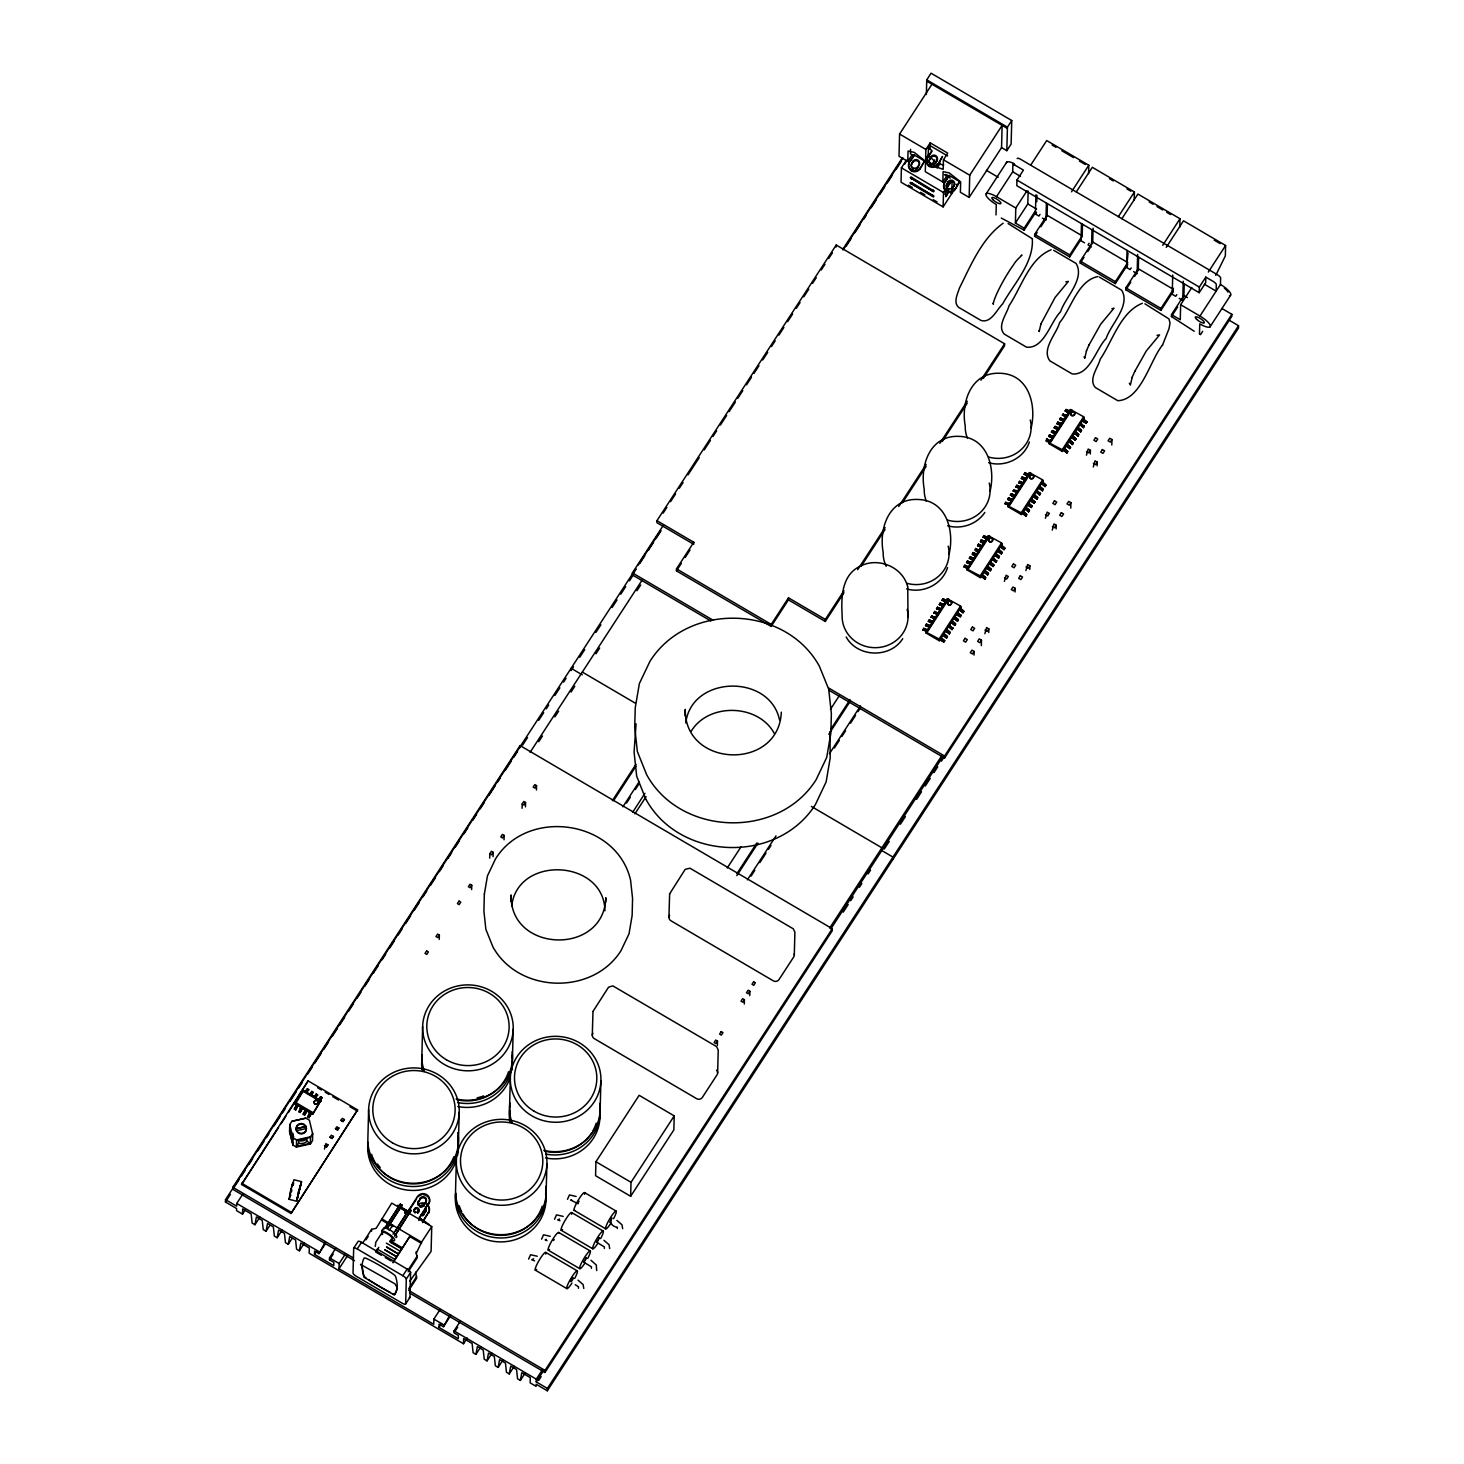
<?xml version="1.0" encoding="UTF-8"?>
<svg xmlns="http://www.w3.org/2000/svg" width="1464" height="1464" viewBox="0 0 1464 1464"><rect width="100%" height="100%" fill="white"/><g stroke="black" fill="none" stroke-linecap="round" stroke-linejoin="round"><path stroke-width="1.5" d="M245 1210.307L242.512 1214.132L236.546 1210.618L236.601 1208.532L225.456 1201.999L225.511 1199.638L306.324 1075.399M354.508 1260.724L232.776 1189.299L232.831 1187.286L520.086 745.579L832.284 928.725L832.229 930.738L544.956 1372.445L409.481 1292.968M242.951 1193.892L236.747 1203.445L236.674 1206.19L225.511 1199.638M241.56 1184.467L308.117 1080.871L357.582 1109.895L291.025 1213.491L241.56 1184.467L278.526 1127.646M242.512 1214.132L242.658 1208.898L251.131 1213.876L252.137 1223.081L254.937 1224.727L259.915 1217.078M312.692 1134.106L309.398 1120.198L305.885 1118.148L291.922 1121.259L289.762 1124.572L289.561 1131.764L292.892 1145.031L296.387 1147.081L310.368 1143.97L312.527 1140.639L312.71 1133.465L310.551 1136.778L310.368 1143.97M291.922 1121.259L305.885 1118.148M291.025 1213.491L357.582 1109.895M292.892 1145.031L293.075 1137.839L296.588 1139.889L310.551 1136.778M294.356 1108.998L295.765 1109.822L294.356 1108.998L296.643 1104.405L295.344 1107.498M320.927 1100.763L303.432 1090.369L295.38 1102.337L295.234 1104.112L312.637 1114.305L320.836 1100.562L312.637 1114.305M296.606 1130.409L296.606 1130.666A5.142 4.886 1.5 0 0 306.397 1128.524L296.606 1130.666L296.094 1128.213A5.142 4.886 1.5 0 1 305.775 1126.054L306.397 1128.524M296.387 1147.081L296.588 1139.889M298.034 1105.558L295.765 1109.822M298.821 1111.615L300.212 1112.439L298.821 1111.615L301.09 1107.022L299.791 1110.115M298.528 1143.164L298.711 1140.602A8.436 8.015 1.5 0 0 306.928 1138.772L306.854 1141.389A8.436 8.015 1.5 0 1 298.638 1143.219L296.405 1146.422L310.386 1143.311L306.946 1141.298M295.234 1104.112L303.542 1090.552M303.268 1114.232L305.555 1109.639L303.268 1114.232L304.677 1115.056L306.946 1110.462L305.647 1113.555M304.677 1115.056L303.286 1113.903M305.061 1091.778L306.305 1090.314M306.47 1092.272L308.684 1089.637L307.294 1088.813L305.244 1091.485M307.294 1088.813L308.684 1089.966M308.117 1080.871L288.371 1112.494M310.112 1116.172L311.411 1113.061L309.124 1117.673C306.177 1116.831 311.923 1109.364 308.959 1114.909M303.524 1090.881L309.508 1094.395L310.771 1092.931M309.124 1117.673L307.733 1116.52M316.206 1094.047L317.597 1095.2L316.206 1094.047C315.51 1098.055 309.014 1095.31 312.161 1093.754M311.74 1091.43L313.131 1092.583L311.74 1091.43L309.508 1094.395M313.955 1097.012L316.187 1094.377M335.732 1248.316L329.528 1257.869L329.473 1259.827L333.847 1262.389L333.774 1265.665L314.486 1254.355L314.559 1251.08L318.951 1253.66L325.154 1244.089M320.634 1096.975L322.043 1097.799L320.634 1096.975L318.42 1099.629L320.653 1096.664M318.951 1253.66L325.209 1242.131M324.459 1149.075L325.85 1143.659L327.954 1144.885L326.655 1146.879L324.55 1145.653L326.655 1146.879M440.097 1309.53L433.875 1319.082L433.747 1324.298L339.026 1268.757L339.172 1263.524L345.376 1253.971M353.684 1248.206L353.025 1273.04A4.117 1.135 33 0 0 356.502 1276.407L402.106 1303.161A4.117 1.135 33 0 0 405.656 1303.912L409.975 1297.269L410.615 1272.436A4.117 1.135 33 0 0 407.138 1269.068L361.553 1242.332A4.117 1.135 33 0 0 358.003 1241.582L353.684 1248.206A4.117 1.135 33 0 1 357.216 1248.957L402.82 1275.711A4.117 1.135 33 0 1 406.297 1279.079L405.656 1303.912M368.635 1109.547L367.867 1138.955A45.311 42.968 1.5 0 0 416.618 1183.15A45.311 42.968 1.5 0 0 457.738 1132.642M371.582 1231.151L371.636 1229.321L376.157 1228.314L391.748 1203.097L431.734 1226.558L431.093 1251.391L409.682 1281.293M395.811 1237.556A8.656 2.379 33 0 0 393.999 1232.908A8.656 2.379 33 0 0 384.3 1227.454L381.665 1230.73L382.049 1234.646M394.804 1259.369L377.273 1249.066L375.534 1251.866L381.39 1255.289M397.805 1206.245L397.824 1205.201L407.998 1211.167M385.361 1227.729L400.331 1204.085L402.088 1205.11L387.118 1228.754M393.084 1262.151L410.359 1235.579L393.066 1262.81M404.65 1213.327L406.187 1210.454L400.038 1206.848M395.518 1231.041L409.243 1209.319L411 1210.344L394.786 1235.909L411 1210.344M417.478 1197.589L417.515 1196.546A6.588 6.259 1.5 0 1 426.573 1194.533A6.588 6.259 1.5 0 1 428.732 1203.134L419.198 1218.798M416.105 1253.605L421.577 1242.167L431.734 1226.558M422.639 1026.52L421.87 1055.928A45.311 42.968 1.5 0 0 424.414 1071.392M418.338 1202.237L420.314 1198.193A3.294 3.129 1.5 0 1 424.853 1197.186A3.294 3.129 1.5 0 1 425.933 1201.486L425.896 1202.53A3.294 3.129 1.5 0 0 424.816 1198.229A3.294 3.129 1.5 0 0 420.278 1199.236L418.338 1202.237A3.294 3.129 1.5 0 0 417.862 1203.774M415.611 1272.161L416.654 1278.292L408.749 1290.425M416.142 1251.775L417.185 1257.905L408.163 1271.777M420.278 1199.236L420.314 1198.193M420.223 1218.67L426.335 1222.824L420.223 1218.67L418.722 1220.445M422.474 1215.907A3.294 3.129 1.5 0 0 423.718 1214.791L425.676 1210.765A3.294 3.129 1.5 0 0 425.274 1206.976M425.933 1201.486L423.956 1205.513A3.294 3.129 1.5 0 1 419.418 1206.537M423.718 1214.791L425.676 1210.765M422.529 1222.586L428.495 1212.412A6.588 6.259 1.5 0 0 426.335 1203.811M429.373 1224.764L419.235 1217.737L428.732 1203.134M439.237 939.412L439.365 935.075L437.608 934.05L435.979 936.539L437.736 937.582L439.365 935.075M460.263 1321.351L454.041 1330.904L453.986 1332.88L458.378 1335.443L458.287 1338.718L438.999 1327.391L439.09 1324.133L443.464 1326.695L450.93 1315.239M443.464 1326.695L449.741 1315.184M456.329 1160.989L455.56 1190.397A45.311 42.968 1.5 0 0 503.14 1234.646A45.311 42.968 1.5 0 0 545.798 1186.316M458.452 1141.627L459.22 1112.219A45.311 42.968 1.5 0 0 392.389 1073.021A45.311 42.968 1.5 0 0 390.174 1147.41A45.311 42.968 1.5 0 0 459.22 1112.219M471.646 889.6L471.756 885.263L469.999 884.238L468.389 886.727L470.127 887.751L471.756 885.263M254.937 1224.727L256.401 1216.95L262.239 1220.39L263.245 1229.595L266.045 1231.242L267.509 1223.465L273.347 1226.905L274.354 1236.11L277.154 1237.757L278.599 1229.998L284.455 1233.42L285.462 1242.625L288.262 1244.272L289.707 1236.513L295.563 1239.935L296.57 1249.14L299.37 1250.787L300.815 1243.028L309.307 1247.987L309.16 1253.221L463.502 1343.751L463.649 1338.535L472.122 1343.495L473.128 1352.718L475.928 1354.365L480.906 1346.715M489.69 858.124L489.799 853.787L491.428 851.298L493.185 852.322L493.075 856.66M504.037 839.787L504.147 835.45L502.39 834.425L500.779 836.914L502.536 837.939L504.147 835.45M510.936 901.312L511.101 894.943C509.509 952.899 604.01 955.974 605.822 897.725L605.712 901.97M509.563 1107.37L510.332 1077.961M520.031 747.61L520.086 745.579M512.455 1058.6L513.223 1029.192A45.311 42.968 1.5 0 0 446.392 989.993A45.311 42.968 1.5 0 0 444.178 1064.383A45.311 42.968 1.5 0 0 513.223 1029.192M522.099 808.311L522.209 803.974L523.819 801.485L525.576 802.51L525.466 806.847M536.428 789.974L536.556 785.637L534.799 784.613L533.171 787.101L534.927 788.126L536.556 785.637M528.614 1259.095L530.59 1254.721L537.288 1256.258M475.928 1354.365L477.374 1346.587L483.23 1350.009L484.236 1359.233L487.036 1360.88L488.482 1353.102L494.338 1356.542L495.344 1365.747L498.144 1367.394L499.59 1359.617L505.446 1363.057L506.453 1372.262L509.252 1373.909L510.698 1366.132L516.554 1369.572L517.561 1378.777L520.361 1380.424L521.806 1372.646L530.279 1377.624L530.151 1382.858L536.117 1386.353L536.172 1384.267L547.316 1390.8L547.39 1388.439L536.227 1381.906L536.3 1379.161L542.522 1369.609M541.588 1239.166L543.547 1234.793L550.244 1236.33M546.145 1193.069L546.914 1163.66A45.311 42.968 1.5 0 0 480.082 1124.462A45.311 42.968 1.5 0 0 477.868 1198.851A45.311 42.968 1.5 0 0 546.914 1163.66M544.956 1372.445L545.011 1370.414L832.284 928.725M554.545 1219.237L556.503 1214.864L563.201 1216.401M567.501 1199.309L569.459 1194.935L576.157 1196.472M578.426 1288.302L578.481 1286.764L575.261 1284.733M583.788 1288.466L583.093 1284.55L578.024 1280.158M592.298 1035.176L592.975 1011.642M591.383 1268.373L591.438 1266.836L583.678 1262.151L586.387 1257.539L585.71 1259.497M595.939 1161.739L595.573 1175.72L630.655 1196.289L673.861 1129.879L674.227 1115.897L639.146 1095.31L595.939 1161.739L631.021 1182.308L630.655 1196.289M600.149 1110.041L600.917 1080.633A45.311 42.968 1.5 0 0 534.086 1041.435A45.311 42.968 1.5 0 0 531.871 1115.824A45.311 42.968 1.5 0 0 600.917 1080.633M596.69 1270.569L596.287 1265.024L590.98 1260.229M604.358 1248.463L604.394 1246.907L596.635 1242.222L599.362 1237.611L598.977 1238.983M609.701 1248.609L609.006 1244.693L603.937 1240.301M710.882 620.992L632.357 574.913L632.411 572.9L663.485 525.1M617.314 1228.534L617.222 1227.326M622.658 1228.68L621.98 1224.764L616.893 1220.372M656.952 520.672L656.897 522.685L693.735 544.297L693.79 542.266L656.952 520.672L836.219 245.019L1004.597 343.784L1004.542 345.815L983.369 378.353M788.437 599.856L825.275 621.468L825.33 619.437L788.492 597.824L788.437 599.856L771.162 626.427L676.441 570.869L676.496 568.837L693.79 542.266M668.938 917.306L669.634 893.772M685.115 715.841L685.28 709.345C684.237 768.124 778.866 770.906 781.318 712.181M717.378 1045.406L717.488 1041.069L715.731 1040.044L714.121 1042.533L715.878 1043.558L717.488 1041.069M717.635 1072.911L718.238 1050.054L716.646 1046.669M744.298 1004.029L744.407 999.692L742.651 998.668L741.022 1001.156L742.779 1002.181L744.407 999.692M749.769 995.593L749.897 991.256L748.141 990.231L746.512 992.72L748.269 993.745L749.897 991.256M771.162 626.427L771.217 624.396L788.492 597.824M794.293 955.059L794.897 932.184L793.287 928.817L689.983 868.207L685.189 869.36L669.597 893.937M836.164 247.05L836.219 245.019M931.982 84.235L899.573 134.048L899.006 156.264L907.772 161.406L912.09 154.763M906.344 160.235L901.403 167.829L901.037 182.213L943.127 206.9L953.485 190.96L952.442 190.338M907.772 161.406L908.046 151.048L914.14 152.329L925.577 161.333L925.303 171.691L942.853 181.994L947.171 175.351M909.455 161.809L909.418 162.87A6.185 5.856 1.5 0 0 911.45 170.922A6.185 5.856 1.5 0 0 919.941 169.037L924.516 161.022L913.994 154.836L909.455 161.809A6.185 5.856 1.5 0 0 911.468 169.879L911.45 170.922M910.571 149.31L910.462 153.83L913.957 155.879L910.553 161.113M892.894 859.441L892.967 857.081L881.804 850.547L881.877 847.802L811.385 806.444M911.194 165.853A3.495 3.312 1.5 0 1 911.706 164.206L913.024 161.168A3.495 3.312 1.5 0 1 917.855 160.088A3.495 3.312 1.5 0 1 918.989 164.663L917.672 167.701L918.989 164.663M911.706 164.206L913.024 161.168M913.957 155.879L913.994 154.836M908.028 617.405L907.735 587.064M919.941 169.037L924.516 161.022M926.364 94.483L926.749 79.843L931.067 73.2L1011.752 120.524L1011.13 144.039L1006.811 150.682L1001.559 147.608L1002.126 125.392L969.735 175.204L969.15 197.42L960.384 192.278L960.659 181.902L949.203 172.917L943.109 171.617L942.853 181.994M934.856 159.887L931.616 164.865L925.632 159.082L925.889 149.474L930.207 142.85L947.739 153.134L943.42 159.777L943.182 169.367L933.428 165.944M947.666 155.971L930.134 145.668L928.414 148.34L931.909 150.389L927.353 158.405A6.185 5.856 1.5 0 0 929.366 166.475A6.185 5.856 1.5 0 0 937.875 164.59L942.432 156.556L937.875 164.59M928.414 148.34L928.231 155.111L934.197 160.894M929.366 166.475L929.402 165.432A6.185 5.856 1.5 0 1 927.371 157.362M929.53 163.071A3.495 3.312 1.5 0 1 929.64 159.741L930.958 156.703A3.495 3.312 1.5 0 1 935.771 155.642A3.495 3.312 1.5 0 1 936.923 160.216L935.588 163.254L936.923 160.216M930.061 148.596L930.207 142.85M929.64 159.741L930.958 156.703M925.742 631.021L922.814 629.666L925.907 631.002M923.674 628.331L927.334 629.978L923.674 628.331L922.814 629.996M928.56 626.757L925.559 625.439L928.688 626.793M925.797 632.357L947.409 598.831L960.549 606.059L960.896 607.432L939.229 640.738L926.017 632.979L947.409 598.831M926.419 624.122L930.079 625.769L926.419 624.122L925.559 625.769M931.305 622.548L928.304 621.23L931.433 622.584M929.164 619.894L932.824 621.541L929.164 619.894L928.286 621.559M934.05 618.32L931.049 617.003L934.178 618.357M931.891 616.015L933.776 617.094M943.127 206.9L943.493 192.516L950.905 181.133M944.536 182.396L944.5 183.439A6.185 5.856 1.5 0 0 946.531 191.51A6.185 5.856 1.5 0 0 955.022 189.606L959.597 181.591L949.075 175.424L944.536 182.396A6.185 5.856 1.5 0 0 946.549 190.466L946.531 191.51M936.795 614.111L933.794 612.794L936.923 614.148M936.576 612.483L934.654 611.458L936.228 612.721M948.086 191.418L945.872 196.707L949.111 191.729M946.256 186.422A3.495 3.312 1.5 0 1 946.787 184.775L948.105 181.737A3.495 3.312 1.5 0 1 952.918 180.658A3.495 3.312 1.5 0 1 954.071 185.233L952.753 188.27L954.071 185.233M935.569 617.332L933.501 616.6M939.54 609.902L936.539 608.567L939.668 609.921M946.787 184.775L948.105 181.737M940.4 608.567L937.399 607.249L940.327 608.603M945.634 181.701L949.075 175.424M938.314 613.105L936.594 612.464M942.285 605.675L939.266 604.358L941.059 605.382M940.144 603.022L943.804 604.669L940.144 603.022L939.266 604.687M925.797 632.027L939.119 639.018L939.229 640.738M945.03 601.466L942.011 600.13L945.158 601.484M942.889 598.813L946.549 600.46L942.889 598.813L942.011 600.46M955.022 189.606L959.597 181.591M943.786 641.964C936.997 635.632 942.121 644.05 944.664 640.628L941.023 637.682L941.736 638.542M943.786 642.293L944.664 640.628M946.531 638.066L947.391 636.419L943.768 633.454L947.391 636.749L946.531 638.066L942.908 634.79L944.591 636.474M949.056 554.307C954.656 530.846 946.513 499.974 917.654 499.462C888.849 498.272 878.748 528.596 883.176 552.367A32.958 31.256 1.5 0 0 886.178 566.293M828.697 690.093L944.536 758.041L944.591 756.028L1231.864 314.321L1222.037 308.575M949.276 633.857L950.136 632.21L946.513 629.246L950.136 632.521L949.276 633.857L945.634 630.893L949.276 633.528M952.021 629.63L952.881 627.983L952.021 629.63L948.398 626.354L952.021 629.319M954.748 625.421L955.626 623.774L952.003 620.809L955.626 624.085L954.748 625.421L951.856 623.024M957.493 621.212L958.371 619.547L954.748 616.6L958.371 619.876L957.493 621.212L953.869 618.247L957.511 620.882M960.256 616.655C953.558 610.397 958.646 618.778 961.116 615.337L959.249 614.185M960.238 616.985L961.116 615.337M966.99 567.922L963.861 566.568L965.636 567.574M962.983 612.776L963.861 611.11L960.238 608.164L963.843 611.44L962.983 612.776L959.359 609.811L963.001 612.446M966.496 566.257L964.721 565.232L967.722 566.55M969.882 563.786L966.588 562.341L968.381 563.366M966.826 569.258L988.456 535.733L1001.577 542.961L1001.943 544.333L980.276 577.639L967.045 569.88L988.456 535.733M969.241 562.03L967.466 561.023L970.467 562.341M972.682 559.596L969.333 558.132L971.126 559.138M972.133 557.821L970.211 556.796L973.212 558.113M970.266 563.988L968.528 563.366M974.018 554.929C978.556 555.588 969.827 555.039 973.853 554.929M976.616 554.234L972.938 552.587L975.957 553.904M972.993 559.779L971.273 559.157M976.689 550.739C981.502 551.397 972.352 550.793 976.598 550.72M975.683 548.689L977.549 549.769M974.054 655.085L974.146 651.443L971.931 650.144L970.284 652.669L972.499 653.969L974.146 651.443M980.496 546.822L977.568 545.468L979.343 546.493M982.088 545.798L978.428 544.151L980.002 545.395M979.343 550.007L977.275 549.293M982.253 542.284C987.047 543.144 977.604 542.138 982.088 542.284M984.302 541.277L981.173 539.923L984.192 541.241M966.844 568.929L980.166 575.919L980.276 577.639M986.059 538.368L983.058 537.032L984.833 538.057M987.047 537.068L983.918 535.714L985.492 536.959M981.338 645.624L981.484 640.152L979.27 638.853L977.623 641.378L979.837 642.678L981.484 640.152M984.814 579.195L985.693 577.53L982.069 574.583L985.693 577.859L984.814 579.195L981.905 576.798M984.869 633.711L986.608 627.562L988.841 628.861L988.731 632.503M996.014 214.934L996.289 204.539A12.353 3.386 33 0 1 985.876 194.438A12.353 3.386 33 0 1 996.49 196.688L1015.796 208.016L1015.394 223.04L1024.159 228.183L1024.123 230.141L1001.284 218.063M987.559 574.968L988.438 573.321L984.814 570.356L988.42 573.65L987.559 574.968L984.65 572.57M990.103 491.209C995.685 467.748 987.541 436.876 958.682 436.363C929.878 435.174 919.776 465.497 924.223 489.269A32.958 31.256 1.5 0 0 926.364 501.292M990.304 570.759L991.183 569.093L987.559 566.147L991.165 569.423L990.304 570.759L988.163 569.459M993.049 566.531L993.928 564.884L990.304 561.92L993.91 565.214L993.049 566.531L989.426 563.585L993.049 566.22M995.794 562.322L996.673 560.675L995.794 562.322L992.171 559.047L995.794 561.993M1006.811 150.682L1007.433 127.167L1011.752 120.524M998.539 558.095L999.4 556.448L995.776 553.484L999.4 556.778L998.539 558.095L994.916 555.149L998.539 557.784M1001.284 553.886L1002.145 552.239L998.521 549.274L1002.145 552.55L1001.284 553.886L997.661 550.61L999.345 552.294M996.49 196.688L1012.704 171.782L1012.868 165.249A4.117 1.135 33 0 1 1016.4 165.999L1023.428 170.117L1016.949 180.072L1016.803 185.69L1199.199 292.69L1205.677 282.735L1205.824 277.117L1212.851 281.234A4.117 1.135 33 0 1 1216.31 284.602L1216.145 291.135L1204.415 284.236M1007.891 504.787L1004.89 503.47L1008.55 505.117M1004.029 549.677L1004.89 548.012L1001.266 545.066L1004.89 548.341L1004.029 549.677L1000.388 546.712L1004.029 549.348M1005.75 502.463L1009.428 503.451L1007.891 503.671M1004.377 581.373L1006.116 575.224L1008.33 576.523L1006.683 579.049L1004.469 577.749M1010.636 500.56L1007.635 499.242L1011.295 500.889M1007.873 506.16L1029.485 472.634L1042.624 479.863L1042.972 481.235L1021.305 514.541L1008.092 506.782L1029.485 472.634M1011.624 499.279L1008.495 497.925L1011.514 499.242M1013.729 496.497L1010.38 495.033L1012.301 496.04M1011.24 493.697L1014.9 495.344L1011.24 493.697L1010.361 495.344M1016.053 492.16L1013.125 490.806L1016.126 492.124M1014.04 496.68L1012.319 496.04M1015.76 490.495C1010.947 490.239 1020.811 491.447 1015.924 490.495M1015.851 486.926L1019.53 488.244L1015.851 486.926L1016.73 485.261L1018.505 486.286M1016.73 485.261L1020.079 486.725M1015.083 591.987L1015.192 588.345L1012.96 587.046L1011.313 589.571L1013.546 590.87L1015.192 588.345M1018.596 482.699L1022.275 484.017L1018.596 482.699L1019.475 481.052L1021.323 482.461M1020.39 486.908L1018.651 486.286M1015.394 223.04L1027.82 203.935L1028.149 191.052M1021.341 478.49L1025.001 479.808L1021.341 478.49L1022.22 476.825L1023.995 477.85M1022.22 476.825L1024.068 478.234M1007.873 505.83L1021.195 512.821L1021.305 514.541M1023.135 482.699L1021.396 482.059M1024.086 474.263L1027.746 475.58L1024.086 474.263L1024.965 472.616L1026.74 473.622M1024.965 472.616L1026.539 473.86M1025.88 478.472L1024.141 477.85M1025.861 516.097L1026.74 514.431L1023.098 511.485L1026.721 514.761L1025.861 516.097L1022.238 513.132L1025.861 515.767M1025.916 570.612L1027.655 564.463L1029.869 565.763L1029.778 569.404M1080.889 239.693L1069.708 256.895L1034.645 236.308L1034.682 234.35L1047.108 215.263L1082.189 235.832M1040.007 214.403L1038.928 216.068L1035.414 214.019L1035.926 194.804M1028.606 511.869L1029.466 510.222L1025.843 507.258L1029.466 510.552L1028.606 511.869L1024.983 508.923L1028.606 511.54M1036.786 201.684L1036.951 195.279M1031.132 428.11C1036.732 404.65 1028.588 373.778 999.729 373.265C970.925 372.076 960.823 402.399 965.252 426.17A32.958 31.256 1.5 0 0 967.411 438.193M1031.351 507.331C1024.654 501.072 1029.741 509.399 1032.211 505.995L1030.381 504.879M1031.351 507.66L1032.211 505.995M1034.096 503.122C1027.289 496.808 1032.632 505.281 1034.957 501.786L1031.333 498.821L1032.029 499.682M1034.096 503.433L1034.957 501.786M1036.823 499.224L1037.701 497.559L1034.078 494.612L1037.701 497.888L1036.823 499.224L1033.218 495.93L1034.902 497.632M1046.394 203.112L1045.937 220.186L1042.441 218.118M1039.568 494.997L1040.447 493.35L1039.568 494.997L1035.963 491.721L1039.586 494.686M1047.071 216.379L1047.419 203.588M1042.313 490.788L1043.191 489.141L1039.568 486.176L1043.173 489.452L1042.313 490.788L1038.69 487.823L1042.331 490.458M1047.876 441.378C1052.872 442.476 1042.789 440.975 1047.712 441.378M1045.058 486.56L1045.937 484.913L1042.313 481.949L1045.918 485.243L1045.058 486.56L1042.148 484.163M1049.926 440.39L1046.797 439.035L1048.37 440.298M1045.406 518.274L1047.144 512.126L1049.377 513.425L1047.73 515.95L1045.497 514.651M1051.683 437.462L1048.663 436.144L1050.457 437.169M1048.901 443.061L1070.532 409.536L1083.653 416.764L1084.019 418.137L1062.352 451.443L1049.121 443.683L1070.532 409.536M1052.671 436.18L1049.542 434.808L1051.115 436.071M1054.757 433.399L1051.408 431.935L1053.202 432.941M1055.416 431.953L1052.287 430.599L1055.288 431.917M1052.341 437.791L1050.603 437.169M1057.173 429.025L1054.153 427.708L1055.928 428.732M1052.268 530.096L1054.007 523.947L1056.221 525.247L1056.13 528.888M1055.068 433.582L1053.348 432.941M1056.807 427.397L1055.013 426.39L1058.033 427.708M1059.918 424.816L1056.898 423.499L1058.673 424.505M1060.906 423.517L1057.758 422.163L1060.778 423.48M1062.644 420.589L1059.643 419.271L1062.773 420.625M1062.443 418.96L1060.503 417.954L1062.516 419.418M1065.389 416.38L1062.388 415.062L1065.518 416.417M1063.248 414.056L1065.115 415.135M1048.919 442.732L1062.242 449.704L1062.352 451.443M1064.163 419.601L1062.59 418.722M1068.134 412.153L1065.133 410.835L1066.908 411.86M1069.708 256.895L1069.763 254.919L1080.944 237.735M1069.287 410.945L1065.993 409.517L1068.995 410.835M1066.908 415.373L1064.84 414.66M1066.89 452.998L1067.768 451.333L1064.145 448.387L1067.768 451.662L1066.89 452.998L1063.267 450.034L1066.908 452.669M1069.653 448.442C1064.694 443.391 1066.927 449.393 1070.513 447.124L1066.89 444.159L1067.585 445.019M1069.635 448.771L1070.513 447.124M1070.77 508.118L1070.916 502.664L1068.683 501.365L1067.036 503.891L1069.269 505.19L1070.916 502.664M1072.38 444.562L1073.258 442.897L1069.635 439.95L1073.24 443.226L1072.38 444.562L1068.757 441.268L1070.459 442.97M1075.125 440.335L1076.003 438.688L1072.38 435.723L1075.985 439.017L1075.125 440.335L1071.502 437.388L1075.125 440.005M1080.231 263.062L1080.286 261.104L1092.711 241.999L1127.792 262.587L1115.367 281.674L1115.312 283.632L1080.231 263.062L1083.964 257.335M1081.475 223.681L1081.018 240.755L1084.531 242.823M1082.152 236.967L1082.5 224.157M1077.87 436.126L1078.748 434.46L1075.107 431.514L1078.73 434.79L1077.87 436.126L1074.247 433.161L1077.87 435.796M1080.615 431.898L1081.475 430.251L1077.852 427.287L1081.475 430.581L1080.615 431.898L1077.705 429.501M1088.576 173.594L1088.795 165.231L1046.705 140.544L1030.656 165.212M1083.36 427.689L1084.22 426.024L1083.36 427.689L1079.737 424.395L1083.36 427.36M1086.105 423.151C1079.426 416.874 1084.495 425.274 1086.965 421.815L1085.044 420.571M1086.105 423.462L1086.965 421.815M1091.595 244.799L1091.998 229.866M1086.453 455.176L1088.191 449.027L1090.406 450.326L1090.314 453.968M1092.675 243.134L1093.077 228.201M1093.297 466.998L1095.035 460.849L1097.268 462.148L1097.158 465.79M1111.798 445.019L1111.945 439.566L1109.73 438.267L1108.083 440.792L1110.298 442.091L1111.945 439.566M1125.834 289.817L1125.889 287.859L1138.315 268.754L1173.396 289.323L1160.97 308.428L1160.915 310.386L1125.834 289.817L1130.812 282.168M1131.215 267.912L1130.135 269.559L1126.621 267.509L1127.06 250.435M1128.03 253.034L1126.621 267.509M1134.179 200.348L1134.399 191.985L1092.309 167.299L1076.26 191.967M1137.199 271.554L1137.638 254.48M1138.26 270.712L1138.608 257.078M1194.203 331.248L1171.438 316.553L1171.493 314.595L1183.919 295.508L1187.414 297.558M1176.818 294.648L1175.72 296.314L1172.225 294.264L1172.719 275.049M1173.414 288.335L1172.225 294.264M1179.783 227.103L1180.002 218.74L1137.912 194.053L1121.863 218.722M1191.824 287.53L1180.661 304.713L1180.259 319.738L1171.493 314.595M1183.241 281.216L1182.747 300.431L1179.234 298.382M1183.882 296.643L1184.211 283.833M1199.199 292.69L1199.345 287.072L1205.824 277.117M1199.474 334.268L1199.748 323.873A12.353 3.386 33 0 0 1210.362 326.124A12.353 3.386 33 0 0 1199.949 316.041L1180.661 304.713M1199.949 316.041L1220.464 284.492L1220.628 277.959A4.117 1.135 33 0 0 1217.17 274.592L1020.737 159.356A4.117 1.135 33 0 0 1017.187 158.606M1166.241 247.361L1183.516 220.79L1225.606 245.495L1225.331 255.944L1215.761 275.378M1231.864 314.321L1231.81 316.352L944.536 758.041M1229.248 320.268L1238.544 325.722L1238.489 328.082L547.316 1390.8M293.038 1184.943L293.257 1182.546L292.452 1184.248M511.65 906.143C517.597 854.775 604.193 859.222 604.943 910.828M636.071 723.875L634.077 752.093L636.694 776.249L645.88 799.289M685.774 722.978C691.447 675.343 769.607 673.403 779.525 719.849M609.719 1222.294C616.619 1211.259 603.9 1224.38 617.277 1227.399M293.221 1185.254L293.642 1183.113M297.833 1194.478L297.32 1198.394L300.834 1184.431L296.606 1201.194L289.03 1199.309L290.915 1188.841M593.066 1011.295L608.53 987.23L612.849 985.894L716.207 1046.376M297.887 1193.27L301.547 1181.649L296.606 1201.194M291.446 1191.824L291.903 1190.031M292.233 1184.047L289.744 1196.509L290.549 1194.825M291.556 1187.249L293.971 1179.764L301.547 1181.649M290.769 1195.027L289.03 1199.309M1003.133 223.242C981.813 238.504 970.888 265.185 959.451 288.06C957.767 293.66 952.954 302.371 958.609 307.33L980.99 320.451C991.183 323.599 996.838 309.471 1002.566 304.036C1013.546 284.126 1033.712 263.154 1032.34 239.181M1040.941 323.837L1039.184 331.559L1038.781 330.571M1051.134 249.795C1029.302 258.396 1021.286 287.658 1009.044 305.738C1007.012 313.79 996.764 326.014 1004.213 334.067L1026.593 347.206C1044.308 348.889 1050.512 321.732 1060.576 311.759C1065.06 297.576 1085.336 278.929 1076.077 263.447L1053.696 250.307M1086.544 350.591L1084.769 358.314L1084.092 356.868M1142.341 303.286C1120.509 311.905 1112.494 341.149 1100.233 359.229C1098.201 367.299 1087.972 379.524 1095.42 387.576L1117.801 400.697C1141.371 399.837 1150.082 359.87 1162.562 345.047M1097.799 276.55C1077.669 280.74 1071.209 308.739 1059.588 322.684C1056.569 333.755 1041.233 349.182 1049.816 360.821L1072.197 373.942C1089.911 375.644 1096.115 348.487 1106.162 338.513C1110.645 324.331 1130.94 305.665 1121.68 290.201L1099.299 277.062M1132.148 377.346L1130.373 385.05L1129.348 383.22M578.17 1202.914L579.049 1201.212M1040.794 324.185L1055.068 297.485L1068.372 281.417L1065.847 281.82M1086.398 350.921L1089.143 344.644M1132.001 377.675L1134.746 371.399M1162.453 345.284L1169.041 328.595L1170.011 323.05L1168.986 318.932L1144.903 303.817M947.556 567.574C942.413 584.337 923.198 593.762 906.619 588.912M1029.357 441.982C1024.105 458.452 1004.999 467.455 988.694 462.697M1089.051 344.882L1100.672 324.221L1113.976 308.172L1111.945 308.739M1134.655 371.636L1146.275 350.976L1159.58 334.908L1157.036 335.311M572.424 1280.03C575.901 1273.241 568.343 1284.001 571.692 1281.146M965.783 567.574L967.155 567.995M969.388 562.03L970.595 562.377M972.151 557.802L973.34 558.15M979.508 546.493L980.514 546.822M984.979 538.057L986.187 538.386M1026.905 473.622L1028.625 473.933L1026.959 474.08M1056.093 428.732L1057.301 429.062M1058.838 424.505L1060.028 424.853M376.614 1250.768L378.773 1247.291M297.814 1105.576L295.783 1109.492M301.2 1110.938L302.499 1107.845L300.212 1112.439M308.886 1115.056L307.733 1116.849M663.119 513.114L666.852 507.386M670.585 501.64L675.563 493.972M679.314 488.244L683.048 482.498M688.025 474.83L699.225 457.61M704.202 449.96L710.424 440.39M712.913 436.547L716.646 430.819M720.38 425.072L726.62 415.502M729.109 411.677L735.331 402.106M737.819 398.263L742.797 390.613M746.53 384.867L751.508 377.218M753.997 373.393L758.974 365.726M762.707 359.979L767.703 352.33M771.437 346.584L775.17 340.838M778.903 335.11L783.881 327.442M787.614 321.696L792.591 314.046M796.324 308.3L800.058 302.554M803.791 296.826L808.787 289.158M812.52 283.412L816.253 277.684M821.231 270.017L824.964 264.27M828.697 258.542L832.43 252.796M842.569 249.74L902.263 157.966M308.812 1071.575L322.483 1050.548M324.971 1046.742L347.334 1012.338M349.823 1008.513L363.511 987.486M365.982 983.662L438.084 872.8M440.572 868.976L635.742 568.892M638.231 565.067L660.612 530.663M843.337 249.685L903.014 157.947M232.776 1189.299L238.998 1179.746M241.487 1175.921L245.202 1170.194M248.935 1164.447L252.668 1158.719M257.646 1151.07L263.868 1141.499M266.357 1137.674L268.845 1133.85M273.805 1126.2L280.027 1116.648M282.515 1112.823L285.004 1108.998M289.982 1101.349L296.204 1091.796M298.674 1087.972L302.408 1082.225M307.385 1074.576L312.363 1066.927M314.852 1063.102L321.073 1053.549M323.562 1049.725L328.522 1042.075M332.255 1036.347L337.232 1028.698M339.721 1024.873L344.699 1017.224M348.432 1011.478L353.391 1003.828M357.125 998.1L360.858 992.354M364.591 986.626L369.568 978.977M373.302 973.231L378.279 965.6M381.994 959.853L385.727 954.125M389.461 948.379L394.438 940.73M398.171 935.002L401.905 929.256M405.638 923.528L410.597 915.878M414.33 910.132L419.308 902.501M423.041 896.755L426.774 891.027M430.507 885.281L435.467 877.631M439.2 871.904L442.933 866.157M447.911 858.508L451.644 852.78M455.377 847.034L459.11 841.306M464.07 833.657L467.803 827.929M472.781 820.279L476.514 814.533M480.247 808.805L483.98 803.059M488.939 795.409L495.161 785.857M497.65 782.032L500.139 778.207M505.117 770.558L511.339 761.006M513.827 757.181L517.542 751.435M632.357 574.913L636.09 569.185M639.805 563.439L644.782 555.789M648.515 550.061L653.493 542.412M655.982 538.587L660.959 530.938M846.247 246.043L851.225 238.394M854.958 232.648L859.917 224.999M863.65 219.271L866.139 215.446M871.117 207.797L876.094 200.147M879.827 194.419L884.787 186.77M887.276 182.945L892.253 175.296M895.986 169.55L900.964 161.9M225.456 1201.999L230.434 1194.35M522.557 745.176L527.534 737.527M538.715 720.325L543.693 712.675M546.182 708.869L548.671 705.044M554.874 695.473L559.852 687.842M563.585 682.096L566.074 678.271M571.033 670.64L573.522 666.815M579.744 657.263L584.722 649.613M595.903 632.411L600.881 624.762M612.062 607.56L617.039 599.911M620.754 594.183L625.732 586.533M629.465 580.805L633.198 575.059M904.624 164.151L906.783 160.839M280.997 1123.858L285.919 1116.282M308.684 1089.637L306.653 1092.309M530.114 752.35L641.982 580.33M538.734 741.717L542.467 735.989M554.911 716.866L558.626 711.138M571.07 692.033L574.785 686.287M595.921 653.804L599.654 648.058M636.95 590.724L640.683 584.996M310.917 1095.218L313.15 1092.254M911.413 178.132L933.629 191.747L910.224 177.766L911.834 177.473L934.05 191.089L932.897 189.808M911.395 179.047L910.645 177.107L911.834 177.473M925.632 159.082L928.871 154.104M317.597 1094.871L315.584 1097.488M911.249 184.281L911.706 182.689L933.959 196.213L910.077 183L933.483 196.981L932.751 195.041M928.487 156.666L931.891 151.433M319.829 1100.123L321.11 1098.933M319.829 1100.452L322.062 1097.488M937.088 168.085L940.327 163.108M493.185 852.322L491.556 854.811L489.799 853.787M525.576 802.51L523.966 804.999L522.209 803.974M676.441 570.869L681.382 563.274M685.097 557.583L690.02 549.988M266.045 1231.242L269.779 1225.514M330.041 1137.217L331.34 1135.222L333.444 1136.448L332.145 1138.443L330.041 1137.217L332.145 1138.443M335.512 1128.781L336.812 1126.786L338.916 1128.012L337.617 1130.007L335.512 1128.781L337.617 1130.007M341.002 1120.344L342.302 1118.35L344.406 1119.576L343.107 1121.57L341.002 1120.344L343.107 1121.57M947.043 190.814L944.884 194.126L945.927 194.749M326.527 1145.946L327.954 1144.885M332.017 1137.51L333.444 1136.448M337.507 1129.073L338.916 1128.012M342.979 1120.655L344.406 1119.576M277.154 1237.757L282.131 1230.108M288.262 1244.272L291.995 1238.544M969.15 197.42L1001.559 147.608M986.26 193.632L1006.774 162.083M299.37 1250.787L304.347 1243.156M314.486 1254.355L316.956 1250.531M612.373 800.607L635.98 764.299M613.562 800.662L635.943 766.258M622.895 806.774L639.054 781.941M329.473 1259.827L333.206 1254.099M626.574 803.004L630.307 797.276M635.266 789.627L638.999 783.899M1015.796 208.016L1026.959 190.814M632.539 812.447L644.965 793.323M339.026 1268.757L347.737 1255.362M634.882 813.838L646.082 796.636M357.216 1248.957L361.553 1242.332M362.596 1243.211L371.636 1229.321M365.945 1239.825L368.196 1236.366M1024.159 228.183L1035.341 210.999M1024.123 230.141L1035.286 212.957M1035.414 214.019L1036.494 212.353M384.135 1228.991L400.331 1204.085M382.232 1232.285L375.809 1242.259L375.242 1246.413M387.137 1228.113L402.088 1205.11M1034.645 236.308L1037.116 232.483M1040.849 226.755L1045.808 219.124M393.047 1234.225L417.515 1196.546M407.98 1212.21L416.288 1199.419M1071.52 191.802L1088.795 165.231M413.708 1211.314L416.069 1207.654M422.547 1221.543L428.495 1212.412M825.33 619.437L843.996 590.724M857.684 569.661L885.079 527.552M898.768 506.489L926.163 464.381M939.851 443.336L967.246 401.209M980.935 380.164L1004.597 343.784M825.275 621.468L843.941 592.755M861.363 565.946L885.025 529.584M902.446 502.774L926.108 466.412M942.285 441.524L967.192 403.24M402.82 1275.711L407.138 1269.068M408.2 1269.947L417.222 1256.075M406.297 1279.079L410.615 1272.436M408.804 1288.594L416.691 1276.462M1089.124 243.207L1088.026 244.872L1091.54 246.94M1087.697 251.607L1090.168 247.782M1118.35 216.654L1134.399 191.985M727.242 867.987L740.912 846.979M830.417 709.345L839.128 695.967M1115.312 283.632L1127.737 264.545M438.999 1327.391L441.488 1323.566M736.886 873.66L756.778 843.081M831.369 728.395L850.017 699.719M736.85 875.618L757.968 843.118M828.825 734.178L849.962 701.677M1134.527 276.44L1137.016 272.615M747.409 879.827L776.012 835.871M829.466 753.667L860.539 705.886M455.231 1330.959L457.72 1327.134M751.087 876.058L754.82 870.311M759.798 862.68L766.02 853.109M768.49 849.285L770.979 845.478M834.389 747.994L839.348 740.345M841.837 736.52L845.57 730.792M850.547 723.143L855.507 715.493M857.996 711.669L860.484 707.844M1162.727 245.312L1180.002 218.74M931.031 617.332L931.909 615.685M933.776 613.123L934.654 611.458M936.521 608.896L937.399 607.249M963.843 566.879L964.721 565.232M966.588 562.67L967.466 561.023M969.333 558.461L970.211 556.796M972.078 554.234L972.938 552.587M974.823 550.025L975.683 548.36M977.568 545.798L978.428 544.151M980.294 541.588L981.173 539.923M983.039 537.361L983.918 535.714M1004.89 503.781L1005.75 502.134M1007.616 499.572L1008.495 497.925M1013.106 491.135L1013.985 489.488M1045.918 440.682L1046.797 439.035M1048.663 436.473L1049.542 434.808M1051.408 432.246L1052.287 430.599M1054.153 428.037L1055.013 426.39M1056.898 423.81L1057.758 422.163M1059.643 419.601L1060.503 417.954M1062.37 415.392L1063.248 413.726M1065.115 411.164L1065.993 409.517M463.502 1343.751L467.236 1338.023M926.017 632.979L928.396 629.319M930.775 625.659L934.343 620.169M936.722 616.509L947.226 599.417M967.045 569.88L969.442 566.22M971.821 562.56L975.39 557.07M977.769 553.41L988.255 536.318M1008.092 506.782L1010.471 503.122M1012.85 499.462L1016.419 493.972M1018.798 490.312L1025.953 479.332M1049.121 443.683L1051.518 440.024M1053.897 436.363L1063.413 421.724M1065.792 418.063L1070.33 410.121M927.224 632.027L948.654 599.087M968.253 568.929L989.682 535.989M1009.3 505.83L1030.729 472.89M1050.329 442.732L1071.758 409.792M939.119 639.018L960.549 606.059M980.166 575.919L1001.577 542.961M1021.195 512.821L1042.624 479.863M1062.242 449.704L1083.653 416.764M939.485 640.061L960.915 607.103M980.514 576.962L1001.943 544.004M1021.561 513.864L1042.99 480.906M1062.59 450.766L1084.019 417.807M1160.915 310.386L1173.341 291.299M487.036 1360.88L492.014 1353.23M1171.438 316.553L1177.642 307.019M1090.406 450.326L1088.759 452.852L1086.544 451.553M1208.331 272.048L1225.606 245.495M498.144 1367.394L503.122 1359.745M988.841 628.861L987.194 631.387L984.961 630.087M1029.869 565.763L1028.222 568.288L1026.008 566.989M1056.221 525.247L1054.574 527.772L1052.36 526.473M1097.268 462.148L1095.621 464.674L1093.388 463.374M631.021 1182.308L674.227 1115.897M509.252 1373.909L514.23 1366.26M520.361 1380.424L525.338 1372.774M1200.498 334.689L1202.658 331.376M1209.978 326.93L1230.492 295.38M829.667 928.085L941.553 756.046M536.227 1381.906L543.693 1370.432M830.838 928.908L942.725 756.888M538.661 1380.442L541.149 1376.618M843.209 912.145L848.187 904.496M850.676 900.689L853.164 896.865M859.368 887.294L861.857 883.487M868.079 873.917L870.568 870.092M884.238 849.083L889.215 841.434M900.397 824.232L905.374 816.583M916.556 799.381L921.533 791.731M925.266 786.003L930.226 778.354M933.959 772.626L937.692 766.88M941.425 761.152L943.896 757.327M547.39 1388.439L1238.544 325.722M553.484 1240.484L554.179 1239.514M597.971 1240.758L596.635 1242.222M585.014 1260.687L583.807 1262.133M316.535 1096.499L315.364 1097.835L320.927 1101.093M389.131 1230.419L392.828 1225.295L392.791 1226.594L381.555 1220.006M691.173 731.286C708.631 702.336 758.736 703.8 774.456 733.757M559.559 1218.981L557.656 1219.915L559.98 1220.738M404.686 1212.21L406.187 1210.454M984.833 512.455C976.891 524.35 961.317 529.602 947.666 525.796M902.757 638.652C890.203 658.544 857.538 657.592 846.174 636.986M533.701 1258.766L531.743 1259.772L534.598 1260.888M546.237 1239.349L545.157 1239.862L547.024 1240.667M571.582 1199.858L570.612 1199.986L578.024 1203.774M1021.268 255.358C1024.471 253.455 1016.016 259.97 1013.692 264.563C1005.256 276.129 994.788 295.545 993.214 303.743M1067 411.878L1068.263 412.189M1056.898 427.415L1058.161 427.744M966.588 566.275L967.85 566.586M941.151 605.401L942.413 605.712M305.885 1126.328L296.131 1128.762L305.885 1126.585M296.57 1140.548L310.533 1137.437M381.665 1230.73L382.141 1230.766A8.656 2.379 33 0 1 393.194 1237.519A8.656 2.379 33 0 1 390.925 1240.301M939.668 164.096L943.731 164.956M1024.58 478.435L1025.514 478.271M911.706 182.689L910.462 182.433L911.358 183.403M1052.14 145.064L1056.02 147.333M1061.876 150.774L1073.57 157.636M1079.407 161.058L1085.263 164.48M1109.419 178.663L1113.317 180.95M1126.969 188.948L1130.867 191.235M1149.185 201.977L1153.083 204.265M1156.981 206.552L1162.819 209.993M1166.716 212.28L1170.614 214.549M1214.26 240.169L1220.116 243.591M926.749 79.843L1007.433 127.167M926.712 81.142L1007.397 128.466M1012.704 171.782L1020.518 176.375M1016.949 180.072L1199.345 287.072M986.425 170.355L998.21 177.272M1027.82 203.935L1036.585 209.078M899.573 134.048L925.889 149.474M943.42 159.777L969.735 175.204M1133.63 271.627L1137.144 273.677M945.524 174.399L949.038 176.467M944.481 174.747L950.228 178.114M956.321 184.354L957.383 184.976M1034.682 234.35L1069.763 254.919M1080.286 261.104L1115.367 281.674M1125.889 287.859L1160.97 308.428M1008.11 223.571L1032.175 238.687M950.722 192.992L951.765 193.614L952.112 180.548L943.493 192.516L901.403 167.829M908.449 185.178L912.255 187.41M920.618 192.315L924.827 194.785M933.209 199.69L937.015 201.94M1086.965 422.144L1083.342 418.85L1085.025 420.552M1084.22 426.353L1080.597 423.078L1082.628 425.438M1080.615 431.587L1076.992 428.623L1077.687 429.483M1072.398 444.233L1070.587 443.135M1070.495 447.453L1067.604 445.038M1045.076 486.249L1041.435 483.285L1042.148 484.145M1040.447 493.679L1036.823 490.385L1038.854 492.746M1036.841 498.895L1034.975 497.742M1034.957 502.115L1032.047 499.718M1032.211 506.324L1028.588 503.049L1030.29 504.732M1001.284 553.557L999.455 552.44M996.655 560.987L994.861 559.577M990.323 570.429L987.395 568.361M987.578 574.657L983.954 571.692L984.65 572.552M984.833 578.866L981.209 575.901L981.905 576.761M961.098 615.649L957.493 612.373L959.176 614.057M954.766 625.091L951.143 622.145L951.838 622.987M952.881 628.312L949.258 625.018L951.289 627.379M946.531 637.755L944.609 636.511M944.646 640.957L941.736 638.56M676.496 568.837L771.217 624.396M632.411 572.9L712.913 620.114M828.752 688.062L944.591 756.028M582.324 672.086L635.193 703.104M571.106 668.279L582.251 674.831M584.612 1192.611L616.198 1211.131M574.144 1210.344L605.712 1228.863M571.655 1212.54L603.223 1231.059M561.188 1230.272L592.755 1248.774M317.597 1087.77L321.403 1090.003M325.209 1092.217L329.016 1094.45M332.822 1096.682L338.532 1100.031M349.933 1106.729L357.545 1111.194M558.699 1232.45L590.267 1250.97M302.7 1091.064L320.104 1101.276M548.231 1250.183L579.799 1268.702M295.38 1102.337L312.765 1112.53M295.106 1103.508L312.509 1114.049M545.743 1252.379L577.31 1270.898M535.275 1270.111L566.842 1288.631M400.312 1204.744L402.069 1205.769M409.225 1209.959L410.981 1211.003M400.038 1207.397L406.168 1211.003M402.893 1209.227L406.278 1211.204M381.592 1218.707L421.577 1242.167M410.323 1236.879L421.559 1243.467M390.065 1240.703L401.758 1247.566M390.046 1241.49L401.74 1248.334M390.028 1242.003L401.722 1248.865M386.368 1243.119L400.001 1251.134M386.588 1246.925L398.263 1253.916L386.569 1247.054M384.849 1249.707L396.543 1256.698L384.849 1249.853M385.288 1257.576L391.126 1260.998M241.597 1183.168L291.062 1212.174M232.831 1187.286L352.604 1257.539M409.536 1290.937L545.011 1370.414M236.747 1203.445L319.006 1251.683M329.528 1257.869L339.172 1263.524M433.875 1319.082L443.519 1324.737M454.041 1330.904L536.3 1379.161M995.081 560.072L993.031 557.711L994.733 559.394M987.395 568.325L986.681 567.465L988.529 569.368M646.063 799.527C680.046 861.216 777.841 864.071 815.43 804.523L826.154 781.849L830.198 757.876L829.997 731.78M907.662 586.753C902.776 566.879 878.016 556.723 860.155 566.239C841.416 574.986 841.141 597.879 842.148 615.466A32.958 31.256 1.5 0 0 878.455 647.527A32.958 31.256 1.5 0 0 907.149 609.28M828.679 689.16L819.383 666.212C785.381 604.522 687.604 601.667 650.016 661.216L639.365 683.578L635.23 707.862L634.717 727.37L637.352 751.526L646.704 774.804C680.705 836.493 778.482 839.348 816.07 779.8L826.721 757.437L830.857 733.153L831.369 713.663L828.734 689.489M993.416 304.292L993.123 303.231M289.762 1124.572L293.056 1138.498M289.579 1131.105L292.91 1144.372M536.629 1269.434A10.303 1.647 -59.6 0 1 539.191 1260.248A10.303 1.647 -59.6 0 1 545.706 1254.081M571.985 1283.031A10.303 1.647 -59.6 0 1 567.026 1286.453A10.303 1.647 -59.6 0 1 575.608 1271.923A10.303 1.647 -59.6 0 1 574.693 1278.438M562.542 1229.577A10.303 1.647 -59.6 0 1 565.104 1220.39A10.303 1.647 -59.6 0 1 571.619 1214.223M597.916 1243.192A10.303 1.647 -59.6 0 1 592.957 1246.596A10.303 1.647 -59.6 0 1 601.521 1232.084A10.303 1.647 -59.6 0 1 600.624 1238.599M549.586 1249.506A10.303 1.647 -59.6 0 1 551.471 1241.49A10.303 1.647 -59.6 0 1 558.864 1233.017M584.941 1263.103A10.303 1.647 -59.6 0 1 579.982 1266.525A10.303 1.647 -59.6 0 1 588.565 1252.013A10.303 1.647 -59.6 0 1 587.668 1258.528M574.657 1210.289A10.303 1.647 -59.6 0 1 578.756 1199.309A10.303 1.647 -59.6 0 1 584.575 1194.295M610.872 1223.264A10.303 1.647 -59.6 0 1 605.913 1226.667A10.303 1.647 -59.6 0 1 614.496 1212.155A10.303 1.647 -59.6 0 1 613.581 1218.67M458.141 1151.052A45.311 42.968 1.5 0 1 457.5 1155.517M456.384 1159.872A45.311 42.968 1.5 0 1 405.784 1189.884A45.311 42.968 1.5 0 1 367.684 1146.129M457.903 1142.066A45.311 42.968 1.5 0 1 458.269 1148.801M457.646 1135.918A45.311 42.968 1.5 0 1 416.545 1186.407A45.311 42.968 1.5 0 1 367.775 1142.213M453.84 1156.78A43.261 41.029 1.5 0 1 411.86 1183.9A43.261 41.029 1.5 0 1 371.582 1154.346M380.201 1167.43A43.261 41.029 1.5 0 1 377.438 1164.008M512.144 1061.29A45.311 42.968 1.5 0 1 511.888 1070.257M510.387 1076.864A45.311 42.968 1.5 0 1 457.829 1106.509M422.035 1069.855A45.311 42.968 1.5 0 1 422.053 1058.637M512.016 1055.123A45.311 42.968 1.5 0 1 457.939 1102.593M422.986 1070.349A45.311 42.968 1.5 0 1 422.163 1054.721M508.539 1071.721A43.261 41.029 1.5 0 1 456.896 1099.72M483.614 1095.896A43.261 41.029 1.5 0 1 477.154 1097.854M512.089 1051.847A45.311 42.968 1.5 0 1 456.091 1098.897M545.596 1193.508A45.311 42.968 1.5 0 1 500.578 1241.893A45.311 42.968 1.5 0 1 455.743 1193.105M545.706 1189.591A45.311 42.968 1.5 0 1 503.049 1237.922A45.311 42.968 1.5 0 1 455.469 1193.654M542.229 1206.19A43.261 41.029 1.5 0 1 505.208 1235.159A43.261 41.029 1.5 0 1 462.734 1213.729M461.709 1211.826A43.261 41.029 1.5 0 1 459.275 1205.787M599.837 1112.731A45.311 42.968 1.5 0 1 545.523 1157.951M509.728 1121.296A45.311 42.968 1.5 0 1 509.747 1110.078M599.947 1108.815A45.311 42.968 1.5 0 1 545.633 1154.035M510.68 1121.79A45.311 42.968 1.5 0 1 509.856 1106.162M596.232 1123.163A43.261 41.029 1.5 0 1 592.737 1131.068M591.621 1132.916A43.261 41.029 1.5 0 1 544.59 1151.161M599.783 1103.289A45.311 42.968 1.5 0 1 543.784 1150.338M512.107 1122.833A45.311 42.968 1.5 0 1 509.929 1102.886M794.183 954.034A4.117 3.898 1.5 0 1 793.689 956.999L778.994 979.581A4.117 3.898 1.5 0 1 773.321 980.843L670.896 920.746A4.117 3.898 1.5 0 1 669.56 915.384M716.518 1070.129A4.117 3.898 1.5 0 1 717.031 1074.851L702.336 1097.433A4.117 3.898 1.5 0 1 696.681 1098.695L594.256 1038.616A4.117 3.898 1.5 0 1 592.902 1033.236M948.178 546.182A32.958 31.256 1.5 0 1 906.692 583.258M989.225 483.083A32.958 31.256 1.5 0 1 947.739 520.159M1030.253 419.985A32.958 31.256 1.5 0 1 988.767 457.061M298.784 1124.718A5.142 4.886 1.5 0 1 306.379 1128.744A5.142 4.886 1.5 0 1 299.333 1133.557A5.142 4.886 1.5 0 1 297.704 1125.468M293.697 1136.723A8.436 8.015 1.5 0 1 292.91 1134.765M293.623 1139.34A8.436 8.015 1.5 0 1 292.965 1133.246M930.921 157.746A3.495 3.312 1.5 0 1 935.752 156.685A3.495 3.312 1.5 0 1 936.887 161.26M937.893 163.529A6.185 5.856 1.5 0 1 929.402 165.432M935.02 163.913A3.495 3.312 1.5 0 1 933.428 164.737M931.616 164.682A3.495 3.312 1.5 0 1 930.061 163.767M935.624 162.193A3.495 3.312 1.5 0 1 930.811 163.273A3.495 3.312 1.5 0 1 929.658 158.698M955.059 188.563A6.185 5.856 1.5 0 1 946.549 190.466M952.771 187.227A3.495 3.312 1.5 0 1 947.958 188.307A3.495 3.312 1.5 0 1 946.805 183.732M952.167 188.948A3.495 3.312 1.5 0 1 951.435 189.442M948.764 189.698A3.495 3.312 1.5 0 1 946.366 187.282M948.086 182.78A3.495 3.312 1.5 0 1 952.899 181.701A3.495 3.312 1.5 0 1 954.034 186.276M919.978 167.994A6.185 5.856 1.5 0 1 911.468 169.879M917.69 166.658A3.495 3.312 1.5 0 1 912.877 167.72A3.495 3.312 1.5 0 1 911.743 163.145M917.086 168.36A3.495 3.312 1.5 0 1 915.494 169.184M913.682 169.129A3.495 3.312 1.5 0 1 911.285 166.713M913.005 162.211A3.495 3.312 1.5 0 1 917.818 161.131A3.495 3.312 1.5 0 1 918.971 165.707M1220.464 284.492A12.353 3.386 33 0 1 1229.431 295.71M1224.38 288.17A9.26 2.544 33 0 1 1228.003 292.123M1006.39 162.888A12.353 3.386 33 0 1 1014.296 163.675M1013.033 164.206A9.26 2.544 33 0 1 1014.936 165.029M382.726 1234.079A6.185 1.702 33 0 1 384.318 1232.395A6.185 1.702 33 0 1 391.364 1236.879A6.185 1.702 33 0 1 390.98 1239.331M415.209 1213.016A2.471 2.342 1.5 0 1 414.66 1209.447A2.471 2.342 1.5 0 1 418.448 1209.557A2.471 2.342 1.5 0 1 417.679 1213.089A3.294 3.129 1.5 0 1 418.1 1211.515L418.118 1210.454A3.294 3.129 1.5 0 0 417.734 1212.814M423.279 1194.642A6.588 6.259 1.5 0 1 428.714 1204.177M418.558 1196.326A6.588 6.259 1.5 0 1 421.559 1194.807M423.974 1204.469A3.294 3.129 1.5 0 1 419.454 1205.494A3.294 3.129 1.5 0 1 418.375 1201.175M418.247 1205.348A3.294 3.129 1.5 0 1 417.935 1204.598M423.737 1213.747A3.294 3.129 1.5 0 1 420.845 1215.23M420.607 1206.848A3.294 3.129 1.5 0 1 423.828 1206.116M425.75 1208.678A3.294 3.129 1.5 0 1 425.658 1211.808M418.356 1204.561A6.588 6.259 1.5 0 1 424.761 1203.134M428.641 1207.214A6.588 6.259 1.5 0 1 428.458 1213.455M421.321 1204.085A6.588 6.259 1.5 0 1 424.743 1204.177M366.22 1278.09A4.117 1.135 33 0 1 363.676 1275.492A178.59 48.971 33 0 1 364.133 1258.162A4.117 1.135 33 0 1 366.732 1258.564A55.303 15.171 33 0 1 393.102 1274.046A4.117 1.135 33 0 1 395.646 1276.645A178.59 48.971 33 0 1 395.188 1293.975A4.117 1.135 33 0 1 392.59 1293.554M390.43 1292.511A55.303 15.171 33 0 1 368.379 1279.554M409.975 1297.269A4.117 1.135 33 0 1 409.225 1297.635M484.346 894.156L483.907 911.139L485.883 929.402L492.892 946.842C518.622 993.525 592.591 995.685 621.029 950.63L629.026 933.794L632.137 915.512L632.576 898.512L630.563 880.084C616.619 820.041 527.443 807.085 495.454 859.02L487.457 875.875L484.346 894.156M397.385 1288.009L394.402 1295.109L363.914 1277.23L362.157 1266.14L360.51 1264.329L394.932 1283.836L397.385 1288.009M426.628 950.923L425.018 953.412L426.756 954.436L428.385 951.948L426.628 950.923M459.019 901.11L457.409 903.599L459.165 904.624L460.776 902.135L459.019 901.11M965.069 638.322L963.422 640.848L965.654 642.147L967.301 639.622L965.069 638.322M972.425 627.031L970.778 629.557L972.993 630.856L974.64 628.331L972.425 627.031M1013.454 563.933L1011.807 566.458L1014.04 567.758L1015.668 565.232L1013.454 563.933M1054.501 500.834L1052.854 503.36L1055.068 504.659L1056.715 502.134L1054.501 500.834M1095.53 437.736L1093.882 440.261L1096.115 441.561L1097.744 439.035L1095.53 437.736M721.221 1031.608L719.611 1034.096L721.349 1035.121L722.978 1032.632L721.221 1031.608M753.631 981.795L752.002 984.284L753.759 985.309L755.369 982.82L753.631 981.795M1020.298 575.755L1018.669 578.28L1020.884 579.579L1022.531 577.054L1020.298 575.755M1061.345 512.656L1059.698 515.182L1061.912 516.481L1063.559 513.956L1061.345 512.656M1102.374 449.558L1100.745 452.083L1102.959 453.382L1104.606 450.857L1102.374 449.558M392.389 1142.762A41.157 39.034 1.5 0 0 455.103 1110.792A41.157 39.034 1.5 0 0 394.402 1075.18A41.157 39.034 1.5 0 0 392.389 1142.762M446.374 1059.735A41.157 39.034 1.5 0 0 509.106 1027.765A41.157 39.034 1.5 0 0 448.405 992.153A41.157 39.034 1.5 0 0 446.374 1059.735M480.082 1194.203A41.157 39.034 1.5 0 0 542.796 1162.233A41.157 39.034 1.5 0 0 482.095 1126.621A41.157 39.034 1.5 0 0 480.082 1194.203M534.067 1111.176A41.157 39.034 1.5 0 0 596.8 1079.206A41.157 39.034 1.5 0 0 536.098 1043.594A41.157 39.034 1.5 0 0 534.067 1111.176M948.507 604.522A2.068 1.958 1.5 0 0 951.655 602.912A2.068 1.958 1.5 0 0 948.617 601.137A2.068 1.958 1.5 0 0 948.507 604.522M948.507 604.833A2.068 1.958 1.5 0 0 951.637 603.241A2.068 1.958 1.5 0 0 948.599 601.466A2.068 1.958 1.5 0 0 948.507 604.833M989.554 541.424A2.068 1.958 1.5 0 0 992.684 539.813A2.068 1.958 1.5 0 0 989.646 538.038A2.068 1.958 1.5 0 0 989.554 541.424M989.536 541.735A2.068 1.958 1.5 0 0 992.684 540.143A2.068 1.958 1.5 0 0 989.646 538.368A2.068 1.958 1.5 0 0 989.536 541.735M1030.583 478.307A2.068 1.958 1.5 0 0 1033.73 476.715A2.068 1.958 1.5 0 0 1030.693 474.94A2.068 1.958 1.5 0 0 1030.583 478.307M1030.583 478.637A2.068 1.958 1.5 0 0 1033.712 477.044A2.068 1.958 1.5 0 0 1030.674 475.269A2.068 1.958 1.5 0 0 1030.583 478.637M1071.63 415.209A2.068 1.958 1.5 0 0 1074.759 413.617A2.068 1.958 1.5 0 0 1071.721 411.842A2.068 1.958 1.5 0 0 1071.63 415.209M1071.611 415.538A2.068 1.958 1.5 0 0 1074.759 413.946A2.068 1.958 1.5 0 0 1071.721 412.153A2.068 1.958 1.5 0 0 1071.611 415.538M315.053 1103.819A2.068 1.958 1.5 0 0 318.182 1102.209A2.068 1.958 1.5 0 0 315.144 1100.434A2.068 1.958 1.5 0 0 315.053 1103.819M315.035 1104.149A2.068 1.958 1.5 0 0 318.182 1102.538A2.068 1.958 1.5 0 0 315.144 1100.763A2.068 1.958 1.5 0 0 315.035 1104.149M993.141 199.928A5.362 1.464 33 0 0 1000.79 203.642A5.362 1.464 33 0 0 995.264 198.28A5.362 1.464 33 0 0 993.141 199.928M1196.582 319.262A5.362 1.464 33 0 0 1204.231 322.977A5.362 1.464 33 0 0 1198.705 317.615A5.362 1.464 33 0 0 1196.582 319.262M415.245 1211.954A2.471 2.342 1.5 0 0 418.997 1210.051A2.471 2.342 1.5 0 0 415.355 1207.91A2.471 2.342 1.5 0 0 415.245 1211.954"/></g></svg>
